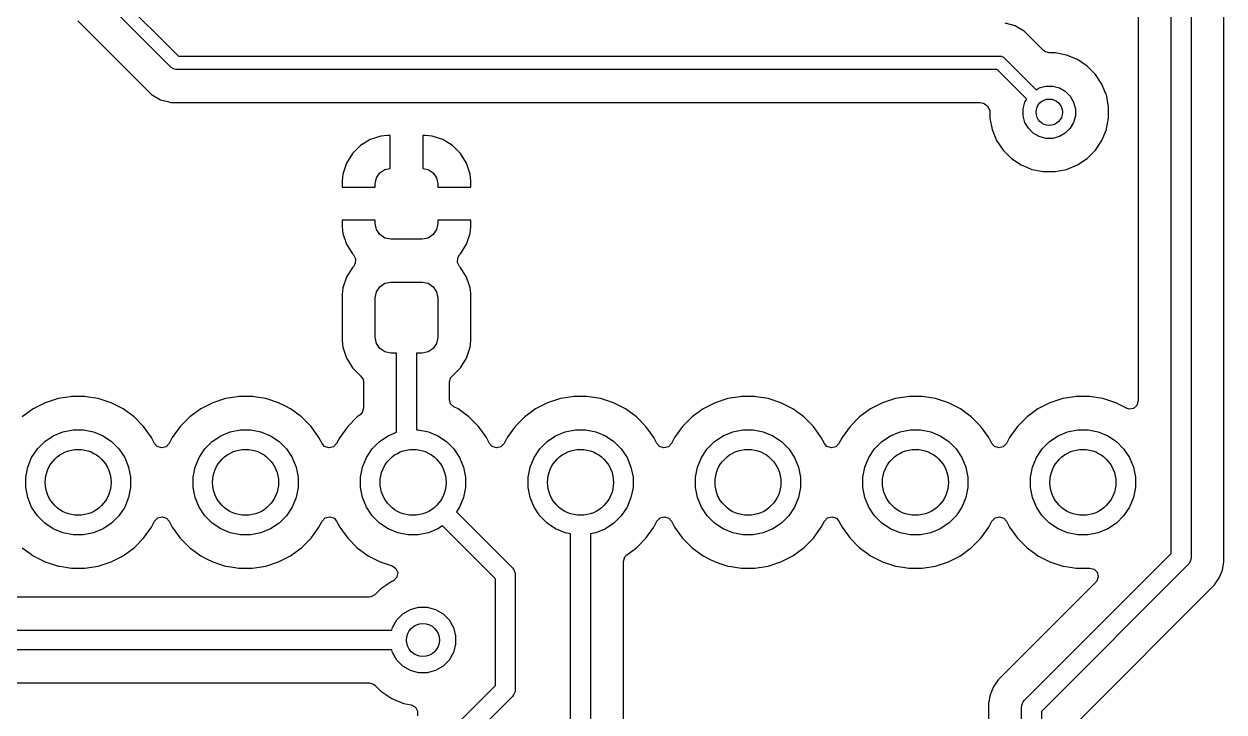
# Model space of a CAD drawing. Extents: x 103 to 241, y -131 to -73.
# Drawn here: x 210.7 to 228.9, y -98.34 to -87.91 of the extents above; entities that cross this region are included whole.
import ezdxf

# ---------------------------------------------------------------- set-up
doc = ezdxf.new("R2010")
doc.units = 0
doc.layers.add('BLACK', color=7, linetype='CONTINUOUS')

msp = doc.modelspace()

# ---------------------------------------------------------------- linework, layer by layer
at = {"layer": 'BLACK', "linetype": 'CONTINUOUS'}
for p, q in [((228.1, -95.937868), (228.1, -81.172137)), ((228.4, -81.110005), (228.4, -96)), ((228.9005, -96.064071), (228.9005, -81.045933)), ((227.5995, -81.430813), (227.5995, -93.625812)), ((211.976378, -87.334956), (213.041421, -88.4)), ((212.929289, -88.57071), (211.805667, -87.447089)), ((211.514733, -87.863968), (212.515139, -88.864374)), ((225.675881, -87.925443), (225.579057, -87.899499)), ((225.731783, -87.940422), (225.675881, -87.925443)), ((225.774674, -87.965185), (225.731783, -87.940422)), ((225.774675, -87.965186), (225.774674, -87.965185)), ((225.868716, -88.01948), (225.774675, -87.965186)), ((225.868717, -88.019481), (225.868716, -88.01948)), ((225.987588, -88.138352), (225.868717, -88.019481)), ((225.98759, -88.138355), (225.987588, -88.138352)), ((226.162416, -88.313181), (225.98759, -88.138355)), ((213.041421, -88.4), (225.5, -88.4)), ((225.5, -88.4), (225.519509, -88.401921)), ((225.519509, -88.401921), (225.555557, -88.416853)), ((225.555557, -88.416853), (225.570711, -88.429289)), ((225.570711, -88.429289), (226.049342, -88.90792)), ((226.183058, -88.329815), (226.162416, -88.313181)), ((226.185654, -88.330577), (226.183058, -88.329815)), ((226.19067, -88.334332), (226.185654, -88.330577)), ((226.220656, -88.340855), (226.19067, -88.334332)), ((226.250097, -88.3495), (226.220656, -88.340855)), ((226.338691, -88.3495), (226.250097, -88.3495)), ((226.338694, -88.3495), (226.338691, -88.3495)), ((226.512658, -88.384103), (226.338694, -88.3495)), ((226.512667, -88.384106), (226.512658, -88.384103)), ((226.67654, -88.451983), (226.512667, -88.384106)), ((226.676553, -88.45199), (226.67654, -88.451983)), ((226.824034, -88.550535), (226.676553, -88.45199)), ((212.944442, -88.583147), (212.929289, -88.57071)), ((212.955, -88.58752), (212.944442, -88.583147)), ((212.980491, -88.598079), (212.955, -88.58752)), ((213, -88.6), (212.980491, -88.598079)), ((225.458578, -88.6), (213, -88.6)), ((225.90792, -89.049342), (225.458578, -88.6)), ((226.824038, -88.550538), (226.824034, -88.550535)), ((226.949461, -88.675961), (226.824038, -88.550538)), ((226.949464, -88.675965), (226.949461, -88.675961)), ((227.048009, -88.823446), (226.949464, -88.675965)), ((227.048016, -88.823459), (227.048009, -88.823446)), ((227.095188, -88.937344), (227.048016, -88.823459)), ((212.515139, -88.864374), (212.515149, -88.864385)), ((212.515149, -88.864385), (212.519479, -88.868715)), ((212.519479, -88.868715), (212.51948, -88.868716)), ((212.51948, -88.868716), (212.631284, -88.98052)), ((212.631284, -88.98052), (212.631286, -88.980521)), ((212.631286, -88.980521), (212.63129, -88.980524)), ((212.63129, -88.980524), (212.768209, -89.059573)), ((226.049342, -88.90792), (226.096927, -88.880448)), ((226.096927, -88.880448), (226.19779, -88.853422)), ((226.19779, -88.853422), (226.30221, -88.853422)), ((226.30221, -88.853422), (226.403073, -88.880448)), ((226.403073, -88.880448), (226.493505, -88.932659)), ((226.493505, -88.932659), (226.567341, -89.006495)), ((226.567341, -89.006495), (226.619552, -89.096927)), ((227.113071, -88.98052), (227.095188, -88.937344)), ((227.115893, -88.987332), (227.113071, -88.98052)), ((227.115896, -88.987341), (227.115893, -88.987332)), ((227.150499, -89.161304), (227.115896, -88.987341)), ((212.768209, -89.059573), (212.768216, -89.059577)), ((212.768216, -89.059577), (212.880019, -89.089534)), ((212.880019, -89.089534), (212.920942, -89.1005)), ((212.920942, -89.1005), (212.920943, -89.1005)), ((212.920943, -89.1005), (225.199903, -89.1005)), ((225.199903, -89.1005), (225.229343, -89.109144)), ((225.229343, -89.109144), (225.25933, -89.115668)), ((225.25933, -89.115668), (225.264345, -89.119422)), ((225.264345, -89.119422), (225.266942, -89.120185)), ((225.266942, -89.120185), (225.287584, -89.136819)), ((225.287584, -89.136819), (225.313181, -89.162416)), ((225.313181, -89.162416), (225.346666, -89.223739)), ((225.853422, -89.19779), (225.880448, -89.096927)), ((225.880448, -89.096927), (225.90792, -89.049342)), ((226.619552, -89.096927), (226.646578, -89.19779)), ((227.1505, -89.161306), (227.150499, -89.161304)), ((227.1505, -89.338693), (227.1505, -89.161306)), ((225.346666, -89.223739), (225.3495, -89.250097)), ((225.3495, -89.250097), (225.3495, -89.338695)), ((225.3495, -89.338695), (225.384103, -89.512658)), ((225.853422, -89.30221), (225.853422, -89.19779)), ((225.880448, -89.403073), (225.853422, -89.30221)), ((226.646578, -89.30221), (226.619552, -89.403073)), ((226.646578, -89.19779), (226.646578, -89.30221)), ((227.117858, -89.502795), (227.150499, -89.338695)), ((227.150499, -89.338695), (227.1505, -89.338693)), ((225.384103, -89.512658), (225.384106, -89.512667)), ((225.384106, -89.512667), (225.451983, -89.67654)), ((225.932659, -89.493505), (225.880448, -89.403073)), ((226.006495, -89.567341), (225.932659, -89.493505)), ((226.567341, -89.493505), (226.493505, -89.567341)), ((226.619552, -89.403073), (226.567341, -89.493505)), ((227.048013, -89.676547), (227.115894, -89.512666)), ((227.115894, -89.512666), (227.117858, -89.502795)), ((215.948686, -89.664549), (215.801963, -89.75505)), ((215.948697, -89.664544), (215.948686, -89.664549)), ((216.112345, -89.610317), (215.948697, -89.664544)), ((216.213341, -89.599999), (216.112345, -89.610317)), ((216.213359, -89.599998), (216.213341, -89.599999)), ((216.249998, -89.599998), (216.213359, -89.599998)), ((216.249998, -90.102484), (216.249998, -89.599998)), ((216.786652, -89.599998), (216.749998, -89.599998)), ((216.749998, -89.599998), (216.749998, -90.102484)), ((216.88765, -89.610317), (216.786652, -89.599998)), ((217.051298, -89.664544), (216.88765, -89.610317)), ((217.051309, -89.664549), (217.051298, -89.664544)), ((217.198032, -89.75505), (217.051309, -89.664549)), ((225.451983, -89.67654), (225.45199, -89.676553)), ((225.45199, -89.676553), (225.550535, -89.824034)), ((226.096927, -89.619552), (226.006495, -89.567341)), ((226.19779, -89.646578), (226.096927, -89.619552)), ((226.30221, -89.646578), (226.19779, -89.646578)), ((226.403073, -89.619552), (226.30221, -89.646578)), ((226.493505, -89.567341), (226.403073, -89.619552)), ((226.949464, -89.824035), (227.048013, -89.676547)), ((215.68005, -89.876963), (215.589549, -90.023686)), ((215.680053, -89.876959), (215.68005, -89.876963)), ((215.801959, -89.755053), (215.680053, -89.876959)), ((215.801963, -89.75505), (215.801959, -89.755053)), ((217.198036, -89.755053), (217.198032, -89.75505)), ((217.319942, -89.876959), (217.198036, -89.755053)), ((217.319945, -89.876963), (217.319942, -89.876959)), ((217.410446, -90.023686), (217.319945, -89.876963)), ((225.550535, -89.824034), (225.550538, -89.824038)), ((225.550538, -89.824038), (225.675961, -89.949461)), ((226.824035, -89.949464), (226.949464, -89.824035)), ((215.589544, -90.023697), (215.535317, -90.187345)), ((215.589549, -90.023686), (215.589544, -90.023697)), ((217.410451, -90.023697), (217.410446, -90.023686)), ((217.464678, -90.187345), (217.410451, -90.023697)), ((225.675961, -89.949461), (225.675965, -89.949464)), ((225.675965, -89.949464), (225.823446, -90.048009)), ((225.823446, -90.048009), (225.823459, -90.048016)), ((225.823459, -90.048016), (225.919146, -90.08765)), ((225.919146, -90.08765), (225.987334, -90.115894)), ((226.512666, -90.115894), (226.676547, -90.048013)), ((226.676547, -90.048013), (226.824035, -89.949464)), ((215.535317, -90.187345), (215.524998, -90.288343)), ((216.024998, -90.337498), (216.043077, -90.246611)), ((216.043077, -90.246611), (216.09456, -90.16956)), ((216.09456, -90.16956), (216.171611, -90.118077)), ((216.171611, -90.118077), (216.249998, -90.102484)), ((216.749998, -90.102484), (216.828385, -90.118077)), ((216.828385, -90.118077), (216.905436, -90.16956)), ((216.905436, -90.16956), (216.956919, -90.246611)), ((216.956919, -90.246611), (216.974998, -90.337498)), ((217.474996, -90.288343), (217.464678, -90.187345)), ((225.987334, -90.115894), (225.987336, -90.115894)), ((225.987336, -90.115894), (225.987341, -90.115896)), ((225.987341, -90.115896), (226.161304, -90.150499)), ((226.161304, -90.150499), (226.161307, -90.1505)), ((226.161307, -90.1505), (226.161309, -90.1505)), ((226.161309, -90.1505), (226.338693, -90.1505)), ((226.338693, -90.1505), (226.338694, -90.150499)), ((226.338694, -90.150499), (226.396682, -90.138964)), ((226.396682, -90.138964), (226.512658, -90.115896)), ((226.512658, -90.115896), (226.512661, -90.115894)), ((226.512661, -90.115894), (226.512666, -90.115894)), ((215.524998, -90.288343), (215.524998, -90.387498)), ((215.524998, -90.387498), (216.024998, -90.387498)), ((216.024998, -90.387498), (216.024998, -90.337498)), ((216.974998, -90.337498), (216.974998, -90.387498)), ((216.974998, -90.387498), (217.474997, -90.387498)), ((217.474997, -90.288358), (217.474996, -90.288343)), ((217.474997, -90.387498), (217.474997, -90.288358)), ((216.024998, -90.887498), (215.524999, -90.887498)), ((215.524999, -90.887498), (215.524999, -90.986652)), ((215.524999, -90.986652), (215.535317, -91.08765)), ((216.024998, -90.937498), (216.024998, -90.887498)), ((216.043077, -91.028385), (216.024998, -90.937498)), ((216.974998, -90.937498), (216.956919, -91.028385)), ((217.474998, -90.887498), (216.974998, -90.887498)), ((216.974998, -90.887498), (216.974998, -90.937498)), ((217.464678, -91.08765), (217.474997, -90.986652)), ((217.474997, -90.986652), (217.474998, -90.986639)), ((217.474998, -90.986639), (217.474998, -90.887498)), ((215.535317, -91.08765), (215.589544, -91.251298)), ((216.09456, -91.105436), (216.043077, -91.028385)), ((216.171611, -91.156919), (216.09456, -91.105436)), ((216.262498, -91.174998), (216.171611, -91.156919)), ((216.737498, -91.174998), (216.262498, -91.174998)), ((216.828385, -91.156919), (216.737498, -91.174998)), ((216.905436, -91.105436), (216.828385, -91.156919)), ((216.956919, -91.028385), (216.905436, -91.105436)), ((217.410451, -91.251298), (217.464678, -91.08765)), ((215.589544, -91.251298), (215.589549, -91.251309)), ((215.589549, -91.251309), (215.68005, -91.398032)), ((217.319945, -91.398033), (217.410446, -91.251309)), ((217.410446, -91.251309), (217.410451, -91.251298)), ((215.68005, -91.398032), (215.680053, -91.398036)), ((215.680053, -91.398036), (215.693984, -91.411967)), ((215.693984, -91.411967), (215.727469, -91.47329)), ((215.722485, -91.542982), (215.693986, -91.587327)), ((215.727469, -91.47329), (215.722485, -91.542982)), ((217.27253, -91.526002), (217.277514, -91.45631)), ((217.306015, -91.587325), (217.27253, -91.526002)), ((217.277514, -91.45631), (217.306019, -91.411958)), ((217.306019, -91.411958), (217.319945, -91.398033)), ((215.679663, -91.60165), (215.589095, -91.748483)), ((215.693986, -91.587327), (215.679663, -91.60165)), ((217.320342, -91.601652), (217.306015, -91.587325)), ((217.41091, -91.748486), (217.320342, -91.601652)), ((215.534827, -91.91225), (215.524502, -92.013317)), ((215.534828, -91.91225), (215.534827, -91.91225)), ((215.589094, -91.748486), (215.534828, -91.912249)), ((215.534828, -91.912249), (215.534828, -91.91225)), ((215.589095, -91.748483), (215.589094, -91.748486)), ((216.043081, -91.971615), (216.094564, -91.894564)), ((216.094564, -91.894564), (216.171615, -91.843081)), ((216.171615, -91.843081), (216.262502, -91.825002)), ((216.262502, -91.825002), (216.737502, -91.825002)), ((216.737502, -91.825002), (216.828389, -91.843081)), ((216.828389, -91.843081), (216.90544, -91.894564)), ((216.90544, -91.894564), (216.956923, -91.971615)), ((217.45044, -91.867779), (217.41091, -91.748486)), ((217.465176, -91.912249), (217.45044, -91.867779)), ((217.47378, -91.996483), (217.465176, -91.912249)), ((215.524502, -92.013317), (215.524502, -92.711671)), ((216.025002, -92.062502), (216.043081, -91.971615)), ((216.025002, -92.662502), (216.025002, -92.062502)), ((216.956923, -91.971615), (216.975002, -92.062502)), ((216.975002, -92.062502), (216.975002, -92.662502)), ((217.475501, -92.013326), (217.47378, -91.996483)), ((217.475502, -92.711679), (217.475501, -92.013326)), ((215.524502, -92.711671), (215.524503, -92.711689)), ((215.524503, -92.711689), (215.534827, -92.812754)), ((215.534827, -92.812754), (215.589094, -92.976517)), ((216.043081, -92.753389), (216.025002, -92.662502)), ((216.094564, -92.83044), (216.043081, -92.753389)), ((216.171615, -92.881923), (216.094564, -92.83044)), ((216.90544, -92.83044), (216.828389, -92.881923)), ((216.956923, -92.753389), (216.90544, -92.83044)), ((216.975002, -92.662502), (216.956923, -92.753389)), ((217.41091, -92.976518), (217.465176, -92.812755)), ((217.465176, -92.812755), (217.475502, -92.711679)), ((215.589094, -92.976517), (215.589095, -92.97652)), ((215.589095, -92.97652), (215.618042, -93.02345)), ((216.262502, -92.900002), (216.171615, -92.881923)), ((216.350002, -92.900002), (216.262502, -92.900002)), ((216.350002, -94.10181), (216.350002, -92.900002)), ((216.737502, -92.900002), (216.650002, -92.900002)), ((216.650002, -92.900002), (216.650002, -94.063853)), ((216.828389, -92.881923), (216.737502, -92.900002)), ((217.320342, -93.123352), (217.41091, -92.976518)), ((215.618042, -93.02345), (215.679662, -93.123352)), ((215.679662, -93.123352), (215.801652, -93.245342)), ((217.198352, -93.245342), (217.320342, -93.123352)), ((215.801652, -93.245342), (215.801658, -93.245345)), ((215.801658, -93.245345), (215.802407, -93.245938)), ((215.802407, -93.245938), (215.802792, -93.246482)), ((215.802792, -93.246482), (215.806759, -93.250449)), ((215.806759, -93.250449), (215.806081, -93.251126)), ((215.806081, -93.251126), (215.842787, -93.302958)), ((215.842787, -93.302958), (215.849502, -93.343209)), ((215.849502, -93.343209), (215.849502, -93.734583)), ((217.150502, -93.343209), (217.170187, -93.27617)), ((217.150502, -93.604922), (217.150502, -93.343209)), ((217.170187, -93.27617), (217.193382, -93.250586)), ((217.193245, -93.250449), (217.196052, -93.247641)), ((217.193382, -93.250586), (217.193245, -93.250449)), ((217.196052, -93.247641), (217.197597, -93.245938)), ((217.197597, -93.245938), (217.198341, -93.245348)), ((217.198341, -93.245348), (217.198352, -93.245342)), ((211.020783, -93.654783), (210.838393, -93.747717)), ((211.215472, -93.591524), (211.020783, -93.654783)), ((211.397199, -93.562742), (211.215472, -93.591524)), ((211.417655, -93.559502), (211.397199, -93.562742)), ((211.622359, -93.559502), (211.417655, -93.559502)), ((211.642815, -93.562742), (211.622359, -93.559502)), ((211.824541, -93.591524), (211.642815, -93.562742)), ((212.01923, -93.654783), (211.824541, -93.591524)), ((212.121543, -93.706915), (212.01923, -93.654783)), ((212.201617, -93.747715), (212.121543, -93.706915)), ((213.560778, -93.654788), (213.378388, -93.747722)), ((213.755467, -93.591529), (213.560778, -93.654788)), ((213.933331, -93.563358), (213.755467, -93.591529)), ((213.95765, -93.559507), (213.933331, -93.563358)), ((214.162354, -93.559507), (213.95765, -93.559507)), ((214.189997, -93.563885), (214.162354, -93.559507)), ((214.364536, -93.591529), (214.189997, -93.563885)), ((214.559225, -93.654788), (214.364536, -93.591529)), ((214.652771, -93.702453), (214.559225, -93.654788)), ((214.741612, -93.74772), (214.652771, -93.702453)), ((215.849502, -93.734583), (215.829817, -93.801622)), ((217.167411, -93.667432), (217.150502, -93.604922)), ((217.218206, -93.715406), (217.167411, -93.667432)), ((217.281613, -93.747714), (217.218206, -93.715406)), ((218.640778, -93.654782), (218.458388, -93.747716)), ((218.835467, -93.591523), (218.640778, -93.654782)), ((219.013331, -93.563352), (218.835467, -93.591523)), ((219.03765, -93.559501), (219.013331, -93.563352)), ((219.242354, -93.559501), (219.03765, -93.559501)), ((219.269997, -93.563879), (219.242354, -93.559501)), ((219.444536, -93.591523), (219.269997, -93.563879)), ((219.639225, -93.654782), (219.444536, -93.591523)), ((219.74154, -93.706915), (219.639225, -93.654782)), ((219.821612, -93.747714), (219.74154, -93.706915)), ((221.180779, -93.654784), (220.998389, -93.747718)), ((221.375468, -93.591525), (221.180779, -93.654784)), ((221.557201, -93.562742), (221.375468, -93.591525)), ((221.577651, -93.559503), (221.557201, -93.562742)), ((221.782355, -93.559503), (221.577651, -93.559503)), ((221.802805, -93.562742), (221.782355, -93.559503)), ((221.984537, -93.591525), (221.802805, -93.562742)), ((222.179226, -93.654784), (221.984537, -93.591525)), ((222.281537, -93.706915), (222.179226, -93.654784)), ((222.361613, -93.747716), (222.281537, -93.706915)), ((223.720779, -93.654782), (223.538389, -93.747716)), ((223.915468, -93.591523), (223.720779, -93.654782)), ((224.093332, -93.563352), (223.915468, -93.591523)), ((224.117651, -93.559501), (224.093332, -93.563352)), ((224.322355, -93.559501), (224.117651, -93.559501)), ((224.349998, -93.563879), (224.322355, -93.559501)), ((224.524537, -93.591523), (224.349998, -93.563879)), ((224.719226, -93.654782), (224.524537, -93.591523)), ((224.821541, -93.706915), (224.719226, -93.654782)), ((224.901613, -93.747714), (224.821541, -93.706915)), ((226.260778, -93.654782), (226.078388, -93.747716)), ((226.455467, -93.591523), (226.260778, -93.654782)), ((226.633331, -93.563352), (226.455467, -93.591523)), ((226.65765, -93.559501), (226.633331, -93.563352)), ((226.862354, -93.559501), (226.65765, -93.559501)), ((226.889997, -93.563879), (226.862354, -93.559501)), ((227.064536, -93.591523), (226.889997, -93.563879)), ((227.259225, -93.654782), (227.064536, -93.591523)), ((227.419205, -93.736297), (227.259225, -93.654782)), ((227.457853, -93.74855), (227.419205, -93.736297)), ((227.527011, -93.738606), (227.457853, -93.74855)), ((227.579815, -93.692851), (227.527011, -93.738606)), ((227.5995, -93.625812), (227.579815, -93.692851)), ((210.838393, -93.747717), (210.672793, -93.86803)), ((212.201619, -93.747716), (212.201617, -93.747715)), ((212.20162, -93.747717), (212.201619, -93.747716)), ((212.36722, -93.86803), (212.20162, -93.747717)), ((212.511978, -94.012788), (212.36722, -93.86803)), ((213.212788, -93.868035), (213.06803, -94.012793)), ((213.378388, -93.747722), (213.212788, -93.868035)), ((214.741614, -93.747721), (214.741612, -93.74772)), ((214.741615, -93.747722), (214.741614, -93.747721)), ((214.907215, -93.868035), (214.741615, -93.747722)), ((215.051973, -94.012793), (214.907215, -93.868035)), ((215.752784, -93.868033), (215.60803, -94.012787)), ((215.752789, -93.868029), (215.752784, -93.868033)), ((215.798387, -93.834901), (215.752789, -93.868029)), ((215.829817, -93.801622), (215.798387, -93.834901)), ((217.447215, -93.868029), (217.281613, -93.747714)), ((217.591973, -94.012787), (217.447215, -93.868029)), ((218.292788, -93.868029), (218.14803, -94.012787)), ((218.458388, -93.747716), (218.292788, -93.868029)), ((219.821614, -93.747715), (219.821612, -93.747714)), ((219.821615, -93.747716), (219.821614, -93.747715)), ((219.987215, -93.868029), (219.821615, -93.747716)), ((220.131973, -94.012787), (219.987215, -93.868029)), ((220.832789, -93.868031), (220.688031, -94.012789)), ((220.998389, -93.747718), (220.832789, -93.868031)), ((222.361615, -93.747717), (222.361613, -93.747716)), ((222.361616, -93.747718), (222.361615, -93.747717)), ((222.527216, -93.868031), (222.361616, -93.747718)), ((222.671974, -94.012789), (222.527216, -93.868031)), ((223.372789, -93.868029), (223.228031, -94.012787)), ((223.538389, -93.747716), (223.372789, -93.868029)), ((224.901615, -93.747715), (224.901613, -93.747714)), ((224.901616, -93.747716), (224.901615, -93.747715)), ((225.067216, -93.868029), (224.901616, -93.747716)), ((225.211974, -94.012787), (225.067216, -93.868029)), ((225.912788, -93.868029), (225.76803, -94.012787)), ((226.078388, -93.747716), (225.912788, -93.868029)), ((211.14289, -94.154465), (211.287779, -94.09445)), ((211.287779, -94.09445), (211.441593, -94.063854)), ((211.441593, -94.063854), (211.598421, -94.063854)), ((211.598421, -94.063854), (211.752235, -94.09445)), ((211.752235, -94.09445), (211.897124, -94.154465)), ((212.632291, -94.178387), (212.511978, -94.012788)), ((213.06803, -94.012793), (212.947715, -94.178395)), ((213.682885, -94.15447), (213.827774, -94.094455)), ((213.827774, -94.094455), (213.981588, -94.063859)), ((213.981588, -94.063859), (214.138416, -94.063859)), ((214.138416, -94.063859), (214.29223, -94.094455)), ((214.29223, -94.094455), (214.437119, -94.15447)), ((215.172286, -94.178392), (215.051973, -94.012793)), ((215.60803, -94.012787), (215.487714, -94.17839)), ((216.222885, -94.154464), (216.350002, -94.10181)), ((216.650002, -94.063853), (216.678416, -94.063853)), ((216.678416, -94.063853), (216.83223, -94.094449)), ((216.83223, -94.094449), (216.977119, -94.154464)), ((217.661046, -94.10786), (217.591973, -94.012787)), ((218.14803, -94.012787), (218.027717, -94.178387)), ((218.762885, -94.154464), (218.907774, -94.094449)), ((218.907774, -94.094449), (219.061588, -94.063853)), ((219.061588, -94.063853), (219.218416, -94.063853)), ((219.218416, -94.063853), (219.37223, -94.094449)), ((219.37223, -94.094449), (219.517119, -94.154464)), ((220.201046, -94.10786), (220.131973, -94.012787)), ((220.688031, -94.012789), (220.567718, -94.178389)), ((221.302886, -94.154466), (221.447775, -94.094451)), ((221.447775, -94.094451), (221.601589, -94.063855)), ((221.601589, -94.063855), (221.758417, -94.063855)), ((221.758417, -94.063855), (221.912231, -94.094451)), ((221.912231, -94.094451), (222.05712, -94.154466)), ((222.792287, -94.178388), (222.671974, -94.012789)), ((223.228031, -94.012787), (223.107715, -94.17839)), ((223.842886, -94.154464), (223.987775, -94.094449)), ((223.987775, -94.094449), (224.141589, -94.063853)), ((224.141589, -94.063853), (224.298417, -94.063853)), ((224.298417, -94.063853), (224.452231, -94.094449)), ((224.452231, -94.094449), (224.59712, -94.154464)), ((225.332287, -94.178386), (225.211974, -94.012787)), ((225.76803, -94.012787), (225.647714, -94.17839)), ((226.382885, -94.154464), (226.527774, -94.094449)), ((226.527774, -94.094449), (226.681588, -94.063853)), ((226.681588, -94.063853), (226.838416, -94.063853)), ((226.838416, -94.063853), (226.99223, -94.094449)), ((226.99223, -94.094449), (227.137119, -94.154464)), ((210.901599, -94.352487), (211.012492, -94.241594)), ((211.012492, -94.241594), (211.14289, -94.154465)), ((211.897124, -94.154465), (212.027522, -94.241594)), ((212.027522, -94.241594), (212.138415, -94.352487)), ((212.632292, -94.178389), (212.632291, -94.178387)), ((212.632294, -94.178392), (212.632292, -94.178389)), ((212.679519, -94.271078), (212.632294, -94.178392)), ((212.67952, -94.271079), (212.679519, -94.271078)), ((212.718558, -94.316132), (212.67952, -94.271079)), ((212.900489, -94.27108), (212.852514, -94.321875)), ((212.947715, -94.178395), (212.900489, -94.27108)), ((213.441594, -94.352492), (213.552487, -94.241599)), ((213.552487, -94.241599), (213.682885, -94.15447)), ((214.437119, -94.15447), (214.567517, -94.241599)), ((214.567517, -94.241599), (214.67841, -94.352492)), ((215.172287, -94.178394), (215.172286, -94.178392)), ((215.172289, -94.178397), (215.172287, -94.178394)), ((215.219514, -94.271083), (215.172289, -94.178397)), ((215.219515, -94.271084), (215.219514, -94.271083)), ((215.258554, -94.316137), (215.219515, -94.271084)), ((215.440484, -94.271084), (215.39251, -94.32188)), ((215.487713, -94.178392), (215.440484, -94.271084)), ((215.487714, -94.17839), (215.487713, -94.178392)), ((215.981594, -94.352486), (216.092487, -94.241593)), ((216.092487, -94.241593), (216.222885, -94.154464)), ((216.977119, -94.154464), (217.107517, -94.241593)), ((217.107517, -94.241593), (217.21841, -94.352486)), ((217.712289, -94.178391), (217.661046, -94.10786)), ((217.739212, -94.231231), (217.712289, -94.178391)), ((217.759517, -94.271081), (217.739212, -94.231231)), ((217.798556, -94.316135), (217.759517, -94.271081)), ((217.980487, -94.271081), (217.932512, -94.321877)), ((218.027717, -94.178387), (217.980487, -94.271081)), ((218.521594, -94.352486), (218.632487, -94.241593)), ((218.632487, -94.241593), (218.762885, -94.154464)), ((219.517119, -94.154464), (219.647517, -94.241593)), ((219.647517, -94.241593), (219.75841, -94.352486)), ((220.252289, -94.178391), (220.201046, -94.10786)), ((220.279212, -94.231231), (220.252289, -94.178391)), ((220.299518, -94.271083), (220.279212, -94.231231)), ((220.338557, -94.316137), (220.299518, -94.271083)), ((220.520488, -94.271083), (220.472513, -94.321879)), ((220.567718, -94.178389), (220.520488, -94.271083)), ((221.061595, -94.352488), (221.172488, -94.241595)), ((221.172488, -94.241595), (221.302886, -94.154466)), ((222.05712, -94.154466), (222.187518, -94.241595)), ((222.187518, -94.241595), (222.298411, -94.352488)), ((222.792288, -94.17839), (222.792287, -94.178388)), ((222.79229, -94.178393), (222.792288, -94.17839)), ((222.839516, -94.271081), (222.79229, -94.178393)), ((222.839517, -94.271082), (222.839516, -94.271081)), ((222.878556, -94.316135), (222.839517, -94.271082)), ((223.060486, -94.271082), (223.012512, -94.321878)), ((223.107714, -94.178392), (223.060486, -94.271082)), ((223.107715, -94.17839), (223.107714, -94.178392)), ((223.601595, -94.352486), (223.712488, -94.241593)), ((223.712488, -94.241593), (223.842886, -94.154464)), ((224.59712, -94.154464), (224.727518, -94.241593)), ((224.727518, -94.241593), (224.838411, -94.352486)), ((225.332288, -94.178388), (225.332287, -94.178386)), ((225.33229, -94.178391), (225.332288, -94.178388)), ((225.379516, -94.271079), (225.33229, -94.178391)), ((225.379517, -94.27108), (225.379516, -94.271079)), ((225.418556, -94.316133), (225.379517, -94.27108)), ((225.600486, -94.27108), (225.552512, -94.321876)), ((225.647713, -94.178392), (225.600486, -94.27108)), ((225.647714, -94.17839), (225.647713, -94.178392)), ((226.141594, -94.352486), (226.252487, -94.241593)), ((226.252487, -94.241593), (226.382885, -94.154464)), ((227.137119, -94.154464), (227.267517, -94.241593)), ((227.267517, -94.241593), (227.37841, -94.352486)), ((210.81447, -94.482885), (210.901599, -94.352487)), ((212.138415, -94.352487), (212.225544, -94.482885)), ((212.784693, -94.33867), (212.718558, -94.316132)), ((212.852514, -94.321875), (212.784693, -94.33867)), ((213.354465, -94.48289), (213.441594, -94.352492)), ((214.67841, -94.352492), (214.765539, -94.48289)), ((215.324689, -94.338675), (215.258554, -94.316137)), ((215.39251, -94.32188), (215.324689, -94.338675)), ((215.894465, -94.482884), (215.981594, -94.352486)), ((217.21841, -94.352486), (217.305539, -94.482884)), ((217.864691, -94.338672), (217.798556, -94.316135)), ((217.932512, -94.321877), (217.864691, -94.338672)), ((218.434465, -94.482884), (218.521594, -94.352486)), ((219.75841, -94.352486), (219.845539, -94.482884)), ((220.404692, -94.338674), (220.338557, -94.316137)), ((220.472513, -94.321879), (220.404692, -94.338674)), ((220.974466, -94.482886), (221.061595, -94.352488)), ((222.298411, -94.352488), (222.38554, -94.482886)), ((222.944691, -94.338673), (222.878556, -94.316135)), ((223.012512, -94.321878), (222.944691, -94.338673)), ((223.514466, -94.482884), (223.601595, -94.352486)), ((224.838411, -94.352486), (224.92554, -94.482884)), ((225.484691, -94.338671), (225.418556, -94.316133)), ((225.552512, -94.321876), (225.484691, -94.338671)), ((226.054465, -94.482884), (226.141594, -94.352486)), ((227.37841, -94.352486), (227.465539, -94.482884)), ((210.723859, -94.781588), (210.754455, -94.627774)), ((210.754455, -94.627774), (210.81447, -94.482885)), ((212.225544, -94.482885), (212.285559, -94.627774)), ((212.285559, -94.627774), (212.316155, -94.781588)), ((213.263854, -94.781593), (213.29445, -94.627779)), ((213.29445, -94.627779), (213.354465, -94.48289)), ((214.765539, -94.48289), (214.825554, -94.627779)), ((214.825554, -94.627779), (214.85615, -94.781593)), ((215.803854, -94.781587), (215.83445, -94.627773)), ((215.83445, -94.627773), (215.894465, -94.482884)), ((217.305539, -94.482884), (217.365554, -94.627773)), ((217.365554, -94.627773), (217.39615, -94.781587)), ((218.343854, -94.781587), (218.37445, -94.627773)), ((218.37445, -94.627773), (218.434465, -94.482884)), ((219.845539, -94.482884), (219.905554, -94.627773)), ((219.905554, -94.627773), (219.93615, -94.781587)), ((220.883855, -94.781589), (220.914451, -94.627775)), ((220.914451, -94.627775), (220.974466, -94.482886)), ((222.38554, -94.482886), (222.445555, -94.627775)), ((222.445555, -94.627775), (222.476151, -94.781589)), ((223.423855, -94.781587), (223.454451, -94.627773)), ((223.454451, -94.627773), (223.514466, -94.482884)), ((224.92554, -94.482884), (224.985555, -94.627773)), ((224.985555, -94.627773), (225.016151, -94.781587)), ((225.963854, -94.781587), (225.99445, -94.627773)), ((225.99445, -94.627773), (226.054465, -94.482884)), ((227.465539, -94.482884), (227.525554, -94.627773)), ((227.525554, -94.627773), (227.55615, -94.781587)), ((210.723859, -94.938416), (210.723859, -94.781588)), ((212.316155, -94.781588), (212.316155, -94.938416)), ((213.263854, -94.938421), (213.263854, -94.781593)), ((214.85615, -94.781593), (214.85615, -94.938421)), ((215.803854, -94.938415), (215.803854, -94.781587)), ((217.39615, -94.781587), (217.39615, -94.938415)), ((218.343854, -94.938415), (218.343854, -94.781587)), ((219.93615, -94.781587), (219.93615, -94.938415)), ((220.883855, -94.938417), (220.883855, -94.781589)), ((222.476151, -94.781589), (222.476151, -94.938417)), ((223.423855, -94.938415), (223.423855, -94.781587)), ((225.016151, -94.781587), (225.016151, -94.938415)), ((225.963854, -94.938415), (225.963854, -94.781587)), ((227.55615, -94.781587), (227.55615, -94.938415)), ((210.754455, -95.09223), (210.723859, -94.938416)), ((212.316155, -94.938416), (212.285559, -95.09223)), ((213.29445, -95.092235), (213.263854, -94.938421)), ((214.85615, -94.938421), (214.825554, -95.092235)), ((215.83445, -95.092229), (215.803854, -94.938415)), ((217.39615, -94.938415), (217.365554, -95.092229)), ((218.37445, -95.092229), (218.343854, -94.938415)), ((219.93615, -94.938415), (219.905554, -95.092229)), ((220.914451, -95.092231), (220.883855, -94.938417)), ((222.476151, -94.938417), (222.445555, -95.092231)), ((223.454451, -95.092229), (223.423855, -94.938415)), ((225.016151, -94.938415), (224.985555, -95.092229)), ((225.99445, -95.092229), (225.963854, -94.938415)), ((227.55615, -94.938415), (227.525554, -95.092229)), ((210.81447, -95.237119), (210.754455, -95.09223)), ((212.285559, -95.09223), (212.225544, -95.237119)), ((213.354465, -95.237124), (213.29445, -95.092235)), ((214.825554, -95.092235), (214.765539, -95.237124)), ((215.894465, -95.237118), (215.83445, -95.092229)), ((217.365554, -95.092229), (217.305539, -95.237118)), ((218.434465, -95.237118), (218.37445, -95.092229)), ((219.905554, -95.092229), (219.845539, -95.237118)), ((220.974466, -95.23712), (220.914451, -95.092231)), ((222.445555, -95.092231), (222.38554, -95.23712)), ((223.514466, -95.237118), (223.454451, -95.092229)), ((224.985555, -95.092229), (224.92554, -95.237118)), ((226.054465, -95.237118), (225.99445, -95.092229)), ((227.525554, -95.092229), (227.465539, -95.237118)), ((210.901599, -95.367517), (210.81447, -95.237119)), ((211.012492, -95.47841), (210.901599, -95.367517)), ((212.138415, -95.367517), (212.027522, -95.47841)), ((212.225544, -95.237119), (212.138415, -95.367517)), ((213.441594, -95.367522), (213.354465, -95.237124)), ((213.552487, -95.478415), (213.441594, -95.367522)), ((214.67841, -95.367522), (214.567517, -95.478415)), ((214.765539, -95.237124), (214.67841, -95.367522)), ((215.981594, -95.367516), (215.894465, -95.237118)), ((216.092487, -95.478409), (215.981594, -95.367516)), ((217.305539, -95.237118), (217.25896, -95.306827)), ((217.25896, -95.306827), (218.106066, -96.153933)), ((218.521594, -95.367516), (218.434465, -95.237118)), ((218.632487, -95.478409), (218.521594, -95.367516)), ((219.75841, -95.367516), (219.647517, -95.478409)), ((219.845539, -95.237118), (219.75841, -95.367516)), ((221.061595, -95.367518), (220.974466, -95.23712)), ((221.172488, -95.478411), (221.061595, -95.367518)), ((222.298411, -95.367518), (222.187518, -95.478411)), ((222.38554, -95.23712), (222.298411, -95.367518)), ((223.601595, -95.367516), (223.514466, -95.237118)), ((223.712488, -95.478409), (223.601595, -95.367516)), ((224.838411, -95.367516), (224.727518, -95.478409)), ((224.92554, -95.237118), (224.838411, -95.367516)), ((226.141594, -95.367516), (226.054465, -95.237118)), ((226.252487, -95.478409), (226.141594, -95.367516)), ((227.37841, -95.367516), (227.267517, -95.478409)), ((227.465539, -95.237118), (227.37841, -95.367516)), ((211.14289, -95.565539), (211.012492, -95.47841)), ((212.027522, -95.47841), (211.897124, -95.565539)), ((212.511978, -95.707215), (212.632291, -95.541616)), ((212.632291, -95.541616), (212.632292, -95.541615)), ((212.632292, -95.541615), (212.632294, -95.541612)), ((212.632294, -95.541612), (212.679518, -95.448928)), ((212.679518, -95.448928), (212.727492, -95.398133)), ((212.727492, -95.398133), (212.795313, -95.381338)), ((212.795313, -95.381338), (212.861448, -95.403875)), ((212.861448, -95.403875), (212.900488, -95.448929)), ((212.900488, -95.448929), (212.947714, -95.541616)), ((212.947714, -95.541616), (212.947717, -95.54162)), ((212.947717, -95.54162), (213.06803, -95.70722)), ((213.682885, -95.565544), (213.552487, -95.478415)), ((214.567517, -95.478415), (214.437119, -95.565544)), ((215.051973, -95.70722), (215.172288, -95.541618)), ((215.172288, -95.541618), (215.172289, -95.541617)), ((215.172289, -95.541617), (215.219519, -95.448922)), ((215.219519, -95.448922), (215.267492, -95.398128)), ((215.267492, -95.398128), (215.335313, -95.381332)), ((215.335313, -95.381332), (215.401448, -95.403869)), ((215.401448, -95.403869), (215.440488, -95.448923)), ((215.440488, -95.448923), (215.487714, -95.54161)), ((215.487714, -95.54161), (215.487717, -95.541614)), ((215.487717, -95.541614), (215.60803, -95.707214)), ((216.222885, -95.565538), (216.092487, -95.478409)), ((217.046828, -95.518959), (216.977119, -95.565538)), ((217.85, -96.322131), (217.046828, -95.518959)), ((218.762885, -95.565538), (218.632487, -95.478409)), ((219.647517, -95.478409), (219.517119, -95.565538)), ((220.131973, -95.707214), (220.252284, -95.541618)), ((220.252284, -95.541618), (220.252289, -95.541611)), ((220.252289, -95.541611), (220.299518, -95.448918)), ((220.299518, -95.448918), (220.347489, -95.398125)), ((220.347489, -95.398125), (220.41531, -95.381329)), ((220.41531, -95.381329), (220.481445, -95.403866)), ((220.481445, -95.403866), (220.520485, -95.44892)), ((220.520485, -95.44892), (220.567714, -95.541611)), ((220.567714, -95.541611), (220.567715, -95.541613)), ((220.567715, -95.541613), (220.688031, -95.707216)), ((221.302886, -95.56554), (221.172488, -95.478411)), ((222.187518, -95.478411), (222.05712, -95.56554)), ((222.671974, -95.707216), (222.792288, -95.541616)), ((222.792288, -95.541616), (222.79229, -95.541613)), ((222.79229, -95.541613), (222.839519, -95.44892)), ((222.839519, -95.44892), (222.887492, -95.398126)), ((222.887492, -95.398126), (222.955313, -95.38133)), ((222.955313, -95.38133), (223.021448, -95.403867)), ((223.021448, -95.403867), (223.060488, -95.448921)), ((223.060488, -95.448921), (223.107715, -95.54161)), ((223.107715, -95.54161), (223.107718, -95.541614)), ((223.107718, -95.541614), (223.228031, -95.707214)), ((223.842886, -95.565538), (223.712488, -95.478409)), ((224.727518, -95.478409), (224.59712, -95.565538)), ((225.211974, -95.707214), (225.332285, -95.541618)), ((225.332285, -95.541618), (225.33229, -95.541611)), ((225.33229, -95.541611), (225.379518, -95.44892)), ((225.379518, -95.44892), (225.427491, -95.398126)), ((225.427491, -95.398126), (225.495312, -95.38133)), ((225.495312, -95.38133), (225.561447, -95.403867)), ((225.561447, -95.403867), (225.600487, -95.448921)), ((225.600487, -95.448921), (225.647714, -95.54161)), ((225.647714, -95.54161), (225.647717, -95.541614)), ((225.647717, -95.541614), (225.76803, -95.707214)), ((226.382885, -95.565538), (226.252487, -95.478409)), ((227.267517, -95.478409), (227.137119, -95.565538)), ((211.287779, -95.625554), (211.14289, -95.565539)), ((211.441593, -95.65615), (211.287779, -95.625554)), ((211.598421, -95.65615), (211.441593, -95.65615)), ((211.752235, -95.625554), (211.598421, -95.65615)), ((211.897124, -95.565539), (211.752235, -95.625554)), ((212.367226, -95.851968), (212.511973, -95.707221)), ((212.511973, -95.707221), (212.511977, -95.707216)), ((212.511977, -95.707216), (212.511978, -95.707215)), ((213.06803, -95.70722), (213.212788, -95.851978)), ((213.827774, -95.625559), (213.682885, -95.565544)), ((213.981588, -95.656155), (213.827774, -95.625559)), ((214.138416, -95.656155), (213.981588, -95.656155)), ((214.29223, -95.625559), (214.138416, -95.656155)), ((214.437119, -95.565544), (214.29223, -95.625559)), ((214.907221, -95.851973), (215.051968, -95.707226)), ((215.051968, -95.707226), (215.051972, -95.707221)), ((215.051972, -95.707221), (215.051973, -95.70722)), ((215.60803, -95.707214), (215.752788, -95.851972)), ((216.367774, -95.625553), (216.222885, -95.565538)), ((216.521588, -95.656149), (216.367774, -95.625553)), ((216.678416, -95.656149), (216.521588, -95.656149)), ((216.83223, -95.625553), (216.678416, -95.656149)), ((216.977119, -95.565538), (216.83223, -95.625553)), ((218.907774, -95.625553), (218.762885, -95.565538)), ((218.990002, -95.641909), (218.907774, -95.625553)), ((218.990002, -98.547866), (218.990002, -95.641909)), ((219.37223, -95.625553), (219.290002, -95.641909)), ((219.290002, -95.641909), (219.290002, -98.609998)), ((219.517119, -95.565538), (219.37223, -95.625553)), ((219.987221, -95.851967), (220.131968, -95.70722)), ((220.131968, -95.70722), (220.131972, -95.707215)), ((220.131972, -95.707215), (220.131973, -95.707214)), ((220.688031, -95.707216), (220.832789, -95.851974)), ((221.447775, -95.625555), (221.302886, -95.56554)), ((221.601589, -95.656151), (221.447775, -95.625555)), ((221.758417, -95.656151), (221.601589, -95.656151)), ((221.912231, -95.625555), (221.758417, -95.656151)), ((222.05712, -95.56554), (221.912231, -95.625555)), ((222.527222, -95.851969), (222.671969, -95.707222)), ((222.671969, -95.707222), (222.671971, -95.707218)), ((222.671971, -95.707218), (222.671974, -95.707216)), ((223.228031, -95.707214), (223.372789, -95.851972)), ((223.987775, -95.625553), (223.842886, -95.565538)), ((224.141589, -95.656149), (223.987775, -95.625553)), ((224.298417, -95.656149), (224.141589, -95.656149)), ((224.452231, -95.625553), (224.298417, -95.656149)), ((224.59712, -95.565538), (224.452231, -95.625553)), ((225.067222, -95.851967), (225.211969, -95.70722)), ((225.211969, -95.70722), (225.211973, -95.707215)), ((225.211973, -95.707215), (225.211974, -95.707214)), ((225.76803, -95.707214), (225.912788, -95.851972)), ((226.527774, -95.625553), (226.382885, -95.565538)), ((226.681588, -95.656149), (226.527774, -95.625553)), ((226.838416, -95.656149), (226.681588, -95.656149)), ((226.99223, -95.625553), (226.838416, -95.656149)), ((227.137119, -95.565538), (226.99223, -95.625553)), ((210.672793, -95.851973), (210.805592, -95.948455)), ((212.201617, -95.972289), (212.297905, -95.902332)), ((212.297905, -95.902332), (212.36722, -95.851973)), ((212.36722, -95.851973), (212.367222, -95.85197)), ((212.367222, -95.85197), (212.367226, -95.851968)), ((213.212788, -95.851978), (213.358376, -95.957752)), ((214.741612, -95.972294), (214.856607, -95.888746)), ((214.856607, -95.888746), (214.907215, -95.851978)), ((214.907215, -95.851978), (214.907217, -95.851975)), ((214.907217, -95.851975), (214.907221, -95.851973)), ((215.752788, -95.851972), (215.885588, -95.948455)), ((219.841615, -95.957754), (219.987221, -95.851967)), ((220.832789, -95.851974), (220.96658, -95.949177)), ((222.361613, -95.97229), (222.457907, -95.902329)), ((222.457907, -95.902329), (222.527216, -95.851974)), ((222.527216, -95.851974), (222.527218, -95.851971)), ((222.527218, -95.851971), (222.527222, -95.851969)), ((223.372789, -95.851972), (223.505589, -95.948455)), ((224.901613, -95.972288), (225.0166, -95.888746)), ((225.0166, -95.888746), (225.067216, -95.851972)), ((225.067216, -95.851972), (225.067218, -95.851969)), ((225.067218, -95.851969), (225.067222, -95.851967)), ((225.912788, -95.851972), (226.045588, -95.948455)), ((210.805592, -95.948455), (210.838397, -95.972289)), ((210.838397, -95.972289), (210.927217, -96.017545)), ((210.927217, -96.017545), (211.020783, -96.06522)), ((211.020783, -96.06522), (211.020785, -96.06522)), ((211.020785, -96.06522), (211.020788, -96.065222)), ((211.020788, -96.065222), (211.125144, -96.099129)), ((211.125144, -96.099129), (211.215472, -96.128479)), ((211.824541, -96.128479), (212.019226, -96.065222)), ((212.019226, -96.065222), (212.201617, -95.972289)), ((213.358376, -95.957752), (213.378392, -95.972294)), ((213.378392, -95.972294), (213.467202, -96.017545)), ((213.467202, -96.017545), (213.560778, -96.065225)), ((213.560778, -96.065225), (213.56078, -96.065225)), ((213.56078, -96.065225), (213.560783, -96.065227)), ((213.560783, -96.065227), (213.665139, -96.099134)), ((213.665139, -96.099134), (213.755467, -96.128484)), ((214.364536, -96.128484), (214.559221, -96.065227)), ((214.559221, -96.065227), (214.741612, -95.972294)), ((215.885588, -95.948455), (215.918392, -95.972288)), ((215.918392, -95.972288), (216.100783, -96.065221)), ((216.100783, -96.065221), (216.28273, -96.124339)), ((219.790502, -96.058071), (219.810187, -95.991032)), ((219.790502, -98.674067), (219.790502, -96.058071)), ((219.810187, -95.991032), (219.841615, -95.957754)), ((220.96658, -95.949177), (220.998393, -95.97229)), ((220.998393, -95.97229), (221.087211, -96.017545)), ((221.087211, -96.017545), (221.180779, -96.065221)), ((221.180779, -96.065221), (221.180781, -96.065221)), ((221.180781, -96.065221), (221.180784, -96.065223)), ((221.180784, -96.065223), (221.28514, -96.09913)), ((221.28514, -96.09913), (221.375468, -96.12848)), ((221.984537, -96.12848), (222.179222, -96.065223)), ((222.179222, -96.065223), (222.361613, -95.97229)), ((223.505589, -95.948455), (223.538393, -95.972288)), ((223.538393, -95.972288), (223.627215, -96.017545)), ((223.627215, -96.017545), (223.720779, -96.065219)), ((223.720779, -96.065219), (223.720781, -96.065219)), ((223.720781, -96.065219), (223.720784, -96.065221)), ((223.720784, -96.065221), (223.82514, -96.099128)), ((223.82514, -96.099128), (223.915468, -96.128478)), ((224.524537, -96.128478), (224.719222, -96.065221)), ((224.719222, -96.065221), (224.901613, -95.972288)), ((225.873933, -98.163935), (228.1, -95.937868)), ((226.045588, -95.948455), (226.078392, -95.972288)), ((226.078392, -95.972288), (226.167214, -96.017545)), ((228.356066, -96.106066), (226.129999, -98.332133)), ((226.167214, -96.017545), (226.260778, -96.065219)), ((226.260778, -96.065219), (226.26078, -96.065219)), ((226.26078, -96.065219), (226.260783, -96.065221)), ((226.260783, -96.065221), (226.365139, -96.099128)), ((226.365139, -96.099128), (226.455467, -96.128478)), ((228.374721, -96.083336), (228.356066, -96.106066)), ((228.397118, -96.029263), (228.374721, -96.083336)), ((228.4, -96), (228.397118, -96.029263)), ((228.881317, -96.160507), (228.9005, -96.064071)), ((211.215472, -96.128479), (211.239856, -96.132341)), ((211.239856, -96.132341), (211.417655, -96.160502)), ((211.417655, -96.160502), (211.417656, -96.160502)), ((211.417656, -96.160502), (211.622358, -96.160502)), ((211.622358, -96.160502), (211.622359, -96.160502)), ((211.622359, -96.160502), (211.824541, -96.128479)), ((213.755467, -96.128484), (213.836352, -96.141295)), ((213.836352, -96.141295), (213.95765, -96.160507)), ((213.95765, -96.160507), (213.957651, -96.160507)), ((213.957651, -96.160507), (214.162353, -96.160507)), ((214.162353, -96.160507), (214.162354, -96.160507)), ((214.162354, -96.160507), (214.364536, -96.128484)), ((216.28273, -96.124339), (216.340406, -96.163777)), ((216.340406, -96.163777), (216.367604, -96.228135)), ((216.367604, -96.228135), (216.355689, -96.296982)), ((218.106066, -96.153933), (218.124721, -96.176664)), ((218.124721, -96.176664), (218.134385, -96.199996)), ((218.134385, -96.199996), (218.147118, -96.230735)), ((218.147118, -96.230735), (218.15, -96.259999)), ((218.15, -96.259999), (218.15, -98)), ((221.375468, -96.12848), (221.42678, -96.136607)), ((221.42678, -96.136607), (221.577651, -96.160503)), ((221.577651, -96.160503), (221.577652, -96.160503)), ((221.577652, -96.160503), (221.782354, -96.160503)), ((221.782354, -96.160503), (221.782355, -96.160503)), ((221.782355, -96.160503), (221.984537, -96.12848)), ((223.915468, -96.128478), (223.996391, -96.141295)), ((223.996391, -96.141295), (224.117651, -96.160501)), ((224.117651, -96.160501), (224.117652, -96.160501)), ((224.117652, -96.160501), (224.322354, -96.160501)), ((224.322354, -96.160501), (224.322355, -96.160501)), ((224.322355, -96.160501), (224.524537, -96.128478)), ((226.455467, -96.128478), (226.53639, -96.141295)), ((226.53639, -96.141295), (226.65765, -96.160501)), ((226.65765, -96.160501), (226.657651, -96.160501)), ((226.657651, -96.160501), (226.867226, -96.160501)), ((226.867226, -96.160501), (226.867226, -96.162003)), ((226.867226, -96.162003), (226.929067, -96.17498)), ((226.929067, -96.17498), (226.978835, -96.22402)), ((226.978835, -96.22402), (226.99419, -96.292182)), ((228.826465, -96.308127), (228.875501, -96.189744)), ((228.875501, -96.18974), (228.875503, -96.189737)), ((228.875501, -96.189744), (228.875501, -96.18974)), ((228.875503, -96.189737), (228.881317, -96.160508)), ((228.881317, -96.160508), (228.881317, -96.160507)), ((216.276079, -96.363371), (216.112219, -96.472859)), ((216.276093, -96.363363), (216.276079, -96.363371)), ((216.291869, -96.356829), (216.276093, -96.363363)), ((216.308445, -96.348457), (216.291869, -96.356829)), ((216.355689, -96.296982), (216.308445, -96.348457)), ((217.85, -97.937868), (217.85, -96.322131)), ((226.958125, -96.371928), (225.474726, -97.855326)), ((226.666818, -98.503127), (228.755273, -96.414672)), ((226.970256, -96.357824), (226.958125, -96.371928)), ((226.99419, -96.292182), (226.970256, -96.357824)), ((228.755273, -96.414672), (228.755276, -96.414669)), ((228.755276, -96.414669), (228.826465, -96.308127)), ((215.934217, -96.5995), (198.990813, -96.5995)), ((215.960576, -96.596666), (215.934217, -96.5995)), ((216.021896, -96.563182), (215.960576, -96.596666)), ((216.067059, -96.51802), (216.021896, -96.563182)), ((216.112219, -96.472859), (216.067059, -96.51802)), ((216.445619, -96.853323), (216.558658, -96.78806)), ((216.558658, -96.78806), (216.684737, -96.754278)), ((216.684737, -96.754278), (216.815263, -96.754278)), ((216.815263, -96.754278), (216.941342, -96.78806)), ((216.941342, -96.78806), (217.054381, -96.853323)), ((216.28806, -97.058658), (216.353323, -96.945619)), ((216.353323, -96.945619), (216.445619, -96.853323)), ((217.054381, -96.853323), (217.146677, -96.945619)), ((217.146677, -96.945619), (217.21194, -97.058658)), ((198.732137, -97.1), (216.276983, -97.1)), ((216.276983, -97.1), (216.28806, -97.058658)), ((217.21194, -97.058658), (217.245722, -97.184737)), ((217.245722, -97.184737), (217.245722, -97.315263)), ((217.245722, -97.315263), (217.21194, -97.441342)), ((216.276983, -97.4), (198.670005, -97.4)), ((216.28806, -97.441342), (216.276983, -97.4)), ((216.353323, -97.554381), (216.28806, -97.441342)), ((216.445619, -97.646677), (216.353323, -97.554381)), ((217.146677, -97.554381), (217.054381, -97.646677)), ((217.21194, -97.441342), (217.146677, -97.554381)), ((216.558658, -97.71194), (216.445619, -97.646677)), ((216.684737, -97.745722), (216.558658, -97.71194)), ((216.941342, -97.71194), (216.815263, -97.745722)), ((217.054381, -97.646677), (216.941342, -97.71194)), ((198.605936, -97.9005), (215.934217, -97.9005)), ((215.934217, -97.9005), (216.001256, -97.920185)), ((216.001256, -97.920185), (216.021893, -97.936814)), ((216.815263, -97.745722), (216.684737, -97.745722)), ((225.47472, -97.855333), (225.420524, -97.936444)), ((225.474726, -97.855326), (225.47472, -97.855333)), ((215.643934, -100.143934), (217.85, -97.937868)), ((218.106066, -98.106066), (215.9, -100.312132)), ((216.021893, -97.936814), (216.094509, -98.00943)), ((216.094509, -98.00943), (216.112219, -98.02714)), ((216.112219, -98.02714), (216.276079, -98.136628)), ((218.124721, -98.083335), (218.106066, -98.106066)), ((218.147118, -98.029263), (218.124721, -98.083335)), ((218.15, -98), (218.147118, -98.029263)), ((225.354496, -98.080262), (225.329499, -98.205929)), ((225.354498, -98.080256), (225.354496, -98.080262)), ((225.403533, -97.961875), (225.354498, -98.080256)), ((225.420525, -97.936445), (225.403533, -97.961875)), ((225.420524, -97.936444), (225.420525, -97.936445)), ((216.276079, -98.136628), (216.276092, -98.136635)), ((216.276092, -98.136635), (216.443385, -98.205929)), ((216.443385, -98.205929), (216.458165, -98.212051)), ((216.458165, -98.212051), (216.572476, -98.234789)), ((216.572476, -98.234789), (216.634387, -98.267173)), ((216.634387, -98.267173), (216.668961, -98.327889)), ((225.329499, -98.205929), (225.329499, -98.853911)), ((225.829999, -98.270001), (225.832881, -98.240737)), ((225.829999, -99.297659), (225.829999, -98.270001)), ((225.832881, -98.240737), (225.85147, -98.19586)), ((225.85147, -98.19586), (225.855278, -98.186666)), ((225.855278, -98.186666), (225.873933, -98.163935)), ((216.668961, -98.327889), (216.665222, -98.397659)), ((226.129999, -98.332133), (226.129999, -99.297659))]:
    msp.add_line(p, q, dxfattribs=at)
at = {"layer": 'BLACK'}
for centre, radius in [((226.25, -89.25), 0.2), ((211.520007, -94.860002), 0.5), ((214.060002, -94.860007), 0.5), ((216.600002, -94.860001), 0.5), ((219.140002, -94.860001), 0.5), ((221.680003, -94.860003), 0.5), ((224.220003, -94.860001), 0.5), ((226.760002, -94.860001), 0.5), ((216.75, -97.25), 0.25)]:
    msp.add_circle(centre, radius, dxfattribs=at)

doc.saveas('drawing.dxf')
